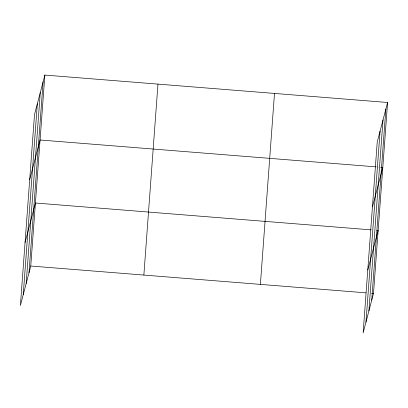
<?xml version="1.0" encoding="UTF-8"?>
<svg xmlns="http://www.w3.org/2000/svg" width="408" height="408" viewBox="0 0 408 408"><rect width="100%" height="100%" fill="white"/><g stroke="black" fill="none" stroke-linecap="round" stroke-linejoin="round"><path stroke-width="0.31" stroke-dasharray="2.04 1.53" d="M376.451 166.898L380.899 167.249"/><path stroke-width="0.61" d="M23.241 294.688L37.347 103.734M26.168 283.529L40.275 92.57M29.014 272.697L43.12 81.738M44.87 75.072L34.507 114.566L20.4 305.521L30.763 266.026L44.87 75.072L387.6 102.479L373.493 293.434L363.13 332.928L377.237 141.974L387.6 102.479M143.861 275.074L157.967 84.114M260.391 284.391L274.497 93.432M365.976 322.096L380.083 131.141M368.903 310.937L383.01 119.978M371.744 300.104L385.851 109.145M29.713 179.489L40.071 139.995L375.814 166.846M25.056 242.505L35.414 203.011L371.158 229.862M372.443 206.897L382.806 167.402L381.531 167.3M367.786 269.912L378.15 230.418L376.88 230.316M30.763 266.026L365.869 292.827M371.586 293.281L373.493 293.434"/></g></svg>
